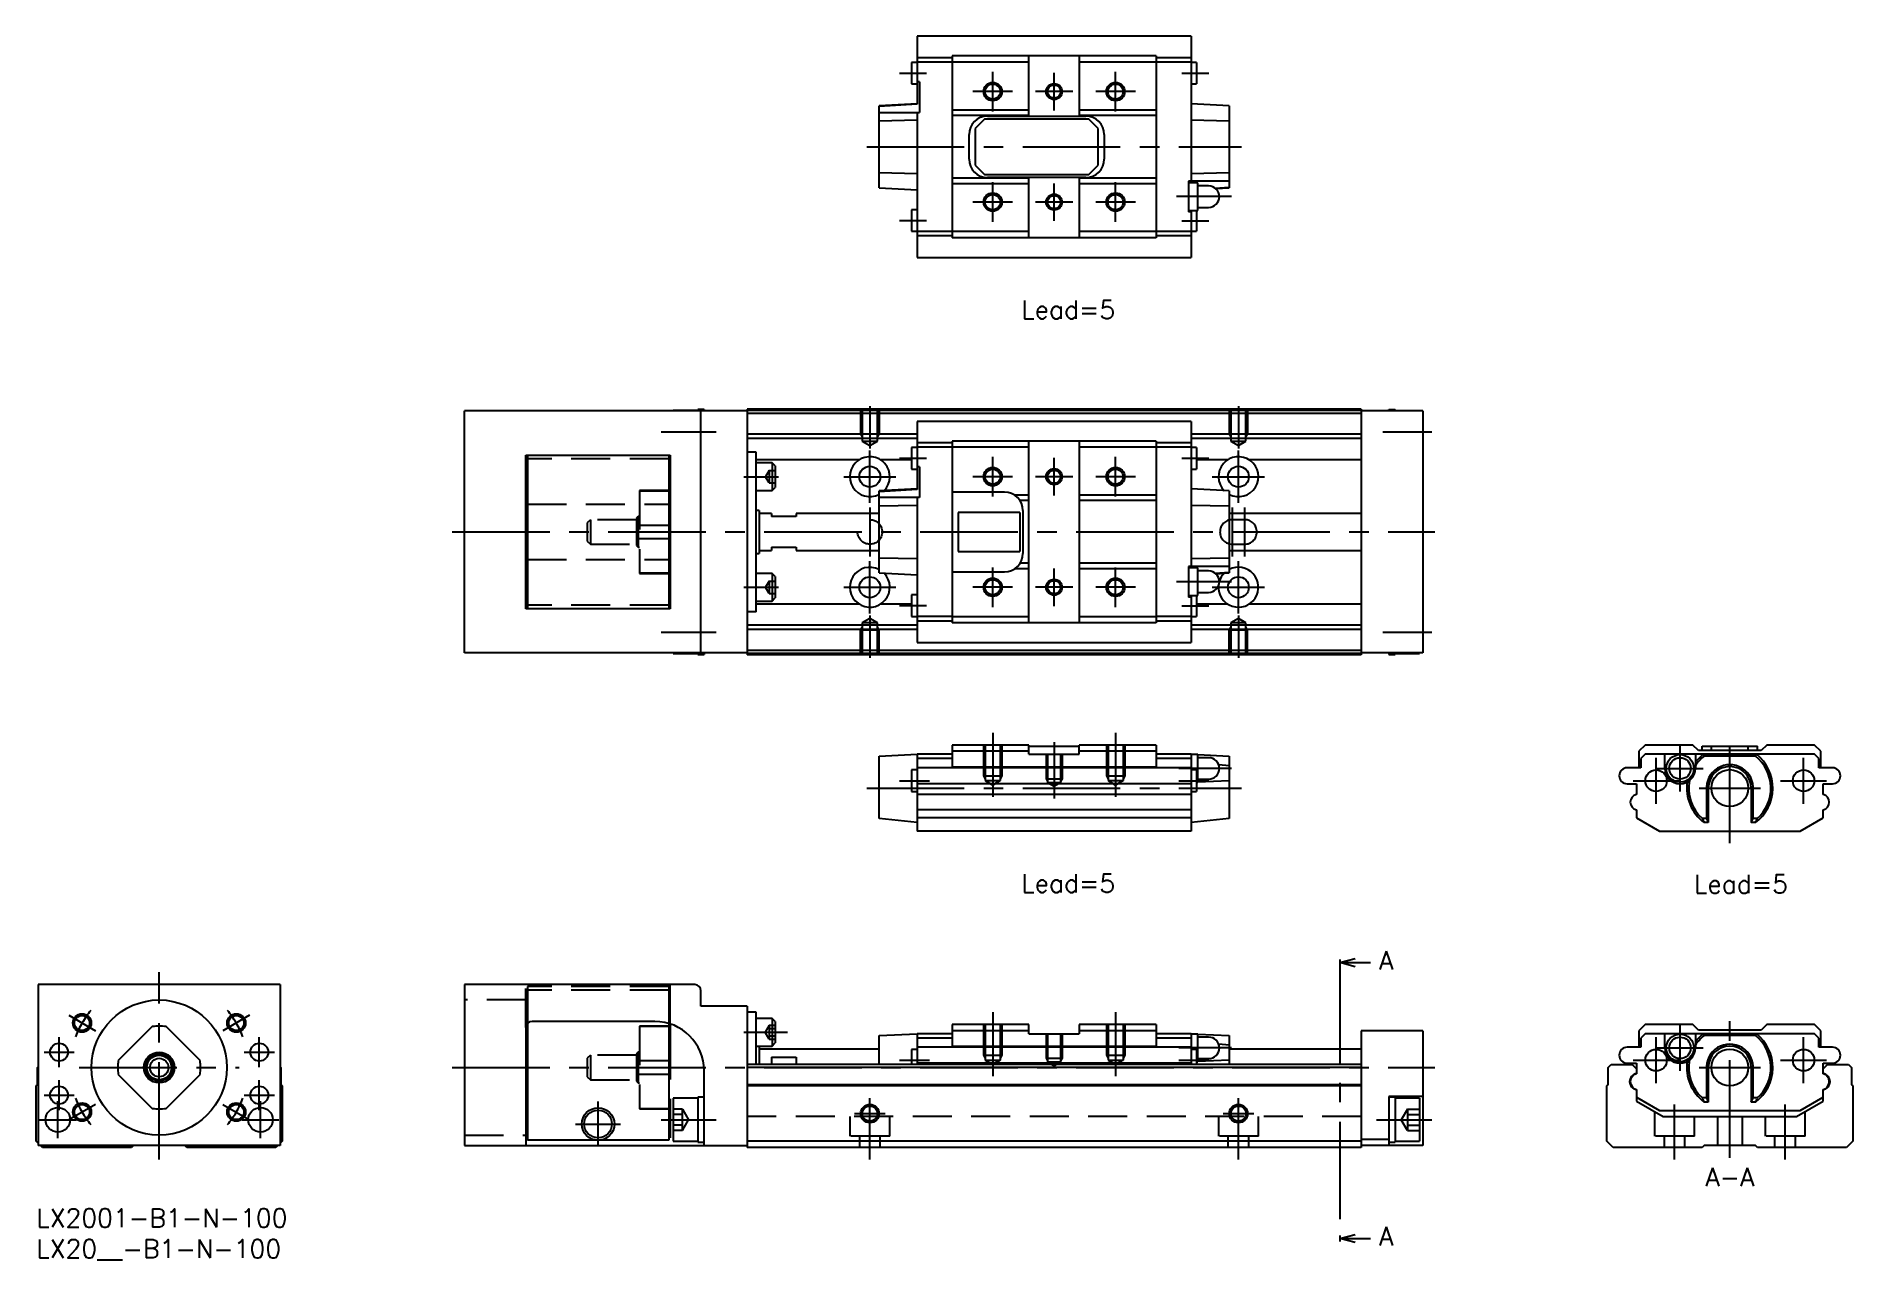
# Model space of a CAD drawing. Extents: x 0 to 296, y -8 to 191.
import ezdxf

# ---------------------------------------------------------------- set-up
doc = ezdxf.new("R2010")
doc.units = 0
doc.header["$LTSCALE"] = 0.5
doc.linetypes.add('CENTER', pattern=[50.8, 31.75, -6.35, 6.35, -6.35])
doc.linetypes.add('DASHED', pattern=[19.05, 12.7, -6.35])
for name, color, linetype in [('MSM_CENTER', 1, 'CENTER'), ('MSM_CONTINUOUS', 7, 'CONTINUOUS'), ('MSM_DASHED', 4, 'DASHED'), ('MSM_NARROW', 5, 'CONTINUOUS'), ('MSM_PART_NUMBER', 7, 'CONTINUOUS')]:
    doc.layers.add(name, color=color, linetype=linetype)
doc.styles.get("Standard").update_dxf_attribs({"font": 'txt.shx', "height": 1, "bigfont": 'bigfont.shx'})

# ---------------------------------------------------------------- blocks, each defined once
blk = doc.blocks.new('*U2')
at = {"layer": 'MSM_PART_NUMBER'}
blk.add_text('LX2001-B1-N-100', height=3, dxfattribs=at).set_placement((0, -3))
blk = doc.blocks.new('*U3')
at = {"layer": 'MSM_PART_NUMBER'}
blk.add_text('LX20__-B1-N-100', height=3, dxfattribs=at).set_placement((0, -8))

msp = doc.modelspace()

# ---------------------------------------------------------------- linework, layer by layer
at = {"layer": 'MSM_CENTER'}
for p, q in [((140.5, 184.9), (144.9, 184.9)), ((155.7, 178.67), (155.7, 185.13)), ((165.7, 178.84), (165.7, 184.96)), ((175.7, 178.67), (175.7, 185.13)), ((186.5, 184.9), (190.9, 184.9)), ((158.93, 181.9), (152.47, 181.9)), ((168.76, 181.9), (162.64, 181.9)), ((178.93, 181.9), (172.47, 181.9)), ((135.2, 172.9), (196.2, 172.9)), ((155.7, 160.67), (155.7, 167.13)), ((165.7, 160.84), (165.7, 166.96)), ((175.7, 160.67), (175.7, 167.13)), ((158.93, 163.9), (152.47, 163.9)), ((168.76, 163.9), (162.64, 163.9)), ((178.93, 163.9), (172.47, 163.9)), ((194.6, 164.8), (185.6, 164.8)), ((140.5, 160.9), (144.9, 160.9)), ((186.5, 160.85), (190.9, 160.85)), ((135.7, 130.7), (135.7, 123.79)), ((195.7, 130.7), (195.7, 123.79)), ((101.7, 126.5), (110.7, 126.5)), ((219.2, 126.5), (227.2, 126.5)), ((135.7, 114.95), (135.7, 123.45)), ((140.5, 122.2), (144.9, 122.2)), ((155.7, 115.97), (155.7, 122.43)), ((165.7, 116.14), (165.7, 122.26)), ((175.7, 115.97), (175.7, 122.43)), ((186.5, 122.2), (190.9, 122.2)), ((195.7, 114.95), (195.7, 123.45)), ((115.2, 119.2), (120.8, 119.2)), ((131.45, 119.2), (139.95, 119.2)), ((158.93, 119.2), (152.47, 119.2)), ((168.76, 119.2), (162.64, 119.2)), ((178.93, 119.2), (172.47, 119.2)), ((191.45, 119.2), (199.95, 119.2)), ((135.7, 114.2), (135.7, 106.2)), ((194.7, 114.2), (194.7, 106.2)), ((196.7, 114.2), (196.7, 106.2)), ((67.7, 110.2), (227.7, 110.2)), ((135.7, 96.95), (135.7, 105.45)), ((155.7, 97.97), (155.7, 104.43)), ((165.7, 98.14), (165.7, 104.26)), ((175.7, 97.97), (175.7, 104.43)), ((195.7, 96.95), (195.7, 105.45)), ((115.2, 101.2), (120.8, 101.2)), ((131.45, 101.2), (139.95, 101.2)), ((158.93, 101.2), (152.47, 101.2)), ((168.76, 101.2), (162.64, 101.2)), ((178.93, 101.2), (172.47, 101.2)), ((194.6, 102.1), (185.6, 102.1)), ((191.45, 101.2), (199.95, 101.2)), ((140.5, 98.2), (144.9, 98.2)), ((186.5, 98.15), (190.9, 98.15)), ((135.7, 96.61), (135.7, 89.7)), ((195.7, 96.61), (195.7, 89.7)), ((101.7, 93.9), (110.7, 93.9)), ((219.2, 93.9), (227.2, 93.9)), ((155.7, 77.5), (155.7, 67.1)), ((175.7, 77.5), (175.7, 67.1)), ((275.7, 59.55), (275.7, 77.35)), ((165.7, 76), (165.7, 66.8)), ((267.6, 67.95), (267.6, 75.45)), ((194.6, 71.7), (186, 71.7)), ((263.7, 65.95), (263.7, 73.45)), ((263.85, 71.7), (271.35, 71.7)), ((287.7, 65.95), (287.7, 73.45)), ((135.2, 68.5), (196.2, 68.5)), ((140.5, 69.7), (145.4, 69.7)), ((186, 69.7), (190.9, 69.7)), ((259.95, 69.7), (267.45, 69.7)), ((270.7, 68.5), (280.7, 68.5)), ((283.95, 69.7), (291.45, 69.7)), ((20, 8), (20, 38.5)), ((212.2, 39.58), (212.2, -4.33)), ((5.28, 31.5), (9.61, 29)), ((34.72, 31.5), (30.39, 29)), ((155.7, 32), (155.7, 21.6)), ((175.7, 32), (175.7, 21.6)), ((267.6, 22.45), (267.6, 29.95)), ((275.7, 8.3), (275.7, 31.1)), ((3.7, 23.05), (3.7, 27.95)), ((36.3, 23.05), (36.3, 27.95)), ((115.2, 28.75), (122.3, 28.75)), ((263.7, 20.45), (263.7, 27.95)), ((287.7, 20.45), (287.7, 27.95)), ((1.25, 25.5), (6.15, 25.5)), ((33.85, 25.5), (38.75, 25.5)), ((140.5, 24.2), (145.4, 24.2)), ((194.6, 26.2), (186, 26.2)), ((186, 24.2), (190.9, 24.2)), ((259.95, 24.2), (267.45, 24.2)), ((263.85, 26.2), (271.35, 26.2)), ((283.95, 24.2), (291.45, 24.2)), ((3.7, 16.05), (3.7, 20.95)), ((7, 23), (33, 23)), ((36.3, 16.05), (36.3, 20.95)), ((67.7, 23), (227.7, 23)), ((270.7, 23), (280.7, 23)), ((1.25, 18.5), (6.15, 18.5)), ((33.85, 18.5), (38.75, 18.5)), ((135.7, 8), (135.7, 18)), ((195.7, 8), (195.7, 18)), ((3.5, 11.5), (3.5, 17.5)), ((9.61, 17), (5.28, 14.5)), ((30.39, 17), (34.72, 14.5)), ((36.5, 11.5), (36.5, 17.5)), ((91.45, 10.15), (91.45, 17.45)), ((133.2, 15.5), (138.2, 15.5)), ((193.2, 15.5), (198.2, 15.5)), ((266.7, 8), (266.7, 17)), ((284.7, 8), (284.7, 17)), ((0.5, 14.5), (6.5, 14.5)), ((33.5, 14.5), (39.5, 14.5)), ((87.8, 13.8), (95.1, 13.8)), ((101.7, 14.5), (110.7, 14.5)), ((218.2, 14.5), (227.2, 14.5))]:
    msp.add_line(p, q, dxfattribs=at)
for start, end in [(140.1188, 159.8812), (20.1188, 39.8812), (200.1188, 219.8812), (320.1188, 339.8812)]:
    msp.add_arc((20, 23), 14.5, start, end, dxfattribs=at)
at = {"layer": 'MSM_CONTINUOUS'}
for p, q in [((143.4, 190.9), (143.4, 179.83)), ((188, 190.9), (143.4, 190.9)), ((188, 190.9), (188, 167.3)), ((142.5, 186.65), (142.5, 183.15)), ((143.4, 186.65), (142.5, 186.65)), ((149.1, 187.4), (143.4, 187.4)), ((149.1, 186.69), (143.4, 186.69)), ((182.3, 187.7), (149.1, 187.7)), ((149.1, 187.7), (149.1, 158.1)), ((161.6, 186.7), (149.1, 186.7)), ((161.6, 177.9), (161.6, 187.7)), ((169.8, 187.7), (169.8, 177.9)), ((182.3, 186.7), (169.8, 186.7)), ((182.3, 187.7), (182.3, 158.1)), ((188, 187.4), (182.3, 187.4)), ((188, 186.69), (182.3, 186.69)), ((188.9, 186.65), (188, 186.65)), ((188.9, 186.65), (188.9, 183.15)), ((143.8, 183.5), (143.4, 183.5)), ((143.8, 183.5), (143.8, 178.5)), ((142.5, 183.15), (143.4, 183.15)), ((188, 183.15), (188.9, 183.15)), ((143.4, 179.9), (137.2, 179.58)), ((143.4, 179.83), (137.2, 179.46)), ((137.2, 166.22), (137.2, 179.58)), ((137.2, 178.5), (143.8, 178.5)), ((143.4, 178.5), (143.4, 154.9)), ((161.6, 178.9), (149.1, 178.9)), ((161.6, 178), (149.1, 178)), ((154.85, 177.9), (170.85, 177.9)), ((182.3, 178.9), (169.8, 178.9)), ((182.3, 178), (169.8, 178)), ((194.2, 179.58), (188, 179.9)), ((194.2, 179.58), (194.2, 166.22)), ((143.4, 177.23), (137.2, 177.09)), ((151.85, 170.9), (151.85, 174.9)), ((154.35, 177.4), (152.85, 175.9)), ((152.85, 175.9), (152.85, 169.9)), ((171.35, 177.4), (154.35, 177.4)), ((172.85, 175.9), (171.35, 177.4)), ((172.85, 169.9), (172.85, 175.9)), ((173.85, 174.9), (173.85, 170.9)), ((194.2, 177.09), (188, 177.23)), ((137.2, 168.71), (143.4, 168.57)), ((152.85, 169.9), (154.35, 168.4)), ((171.35, 168.4), (172.85, 169.9)), ((188, 168.57), (194.2, 168.71)), ((137.2, 166.22), (143.4, 165.9)), ((161.6, 167.8), (149.1, 167.8)), ((161.6, 166.9), (149.1, 166.9)), ((154.35, 168.4), (171.35, 168.4)), ((170.85, 167.9), (154.85, 167.9)), ((161.6, 158.1), (161.6, 167.9)), ((169.8, 167.9), (169.8, 158.1)), ((182.3, 167.8), (169.8, 167.8)), ((182.3, 166.9), (169.8, 166.9)), ((187.6, 167.3), (187.6, 162.3)), ((194.2, 167.3), (187.6, 167.3)), ((189.1, 167.05), (187.6, 167.05)), ((189.1, 162.55), (189.1, 167.05)), ((190.85, 166.55), (189.1, 166.55)), ((191.9, 166.2), (194.2, 166.34)), ((192.01, 166.11), (194.2, 166.22)), ((142.5, 162.65), (142.5, 159.15)), ((143.4, 162.65), (142.5, 162.65)), ((189.1, 163.05), (190.85, 163.05)), ((187.6, 162.55), (189.1, 162.55)), ((188, 162.3), (187.6, 162.3)), ((188, 162.55), (188, 154.9)), ((188.9, 162.55), (188.9, 159.15)), ((142.5, 159.15), (143.4, 159.15)), ((149.1, 159.11), (143.4, 159.11)), ((149.1, 158.4), (143.4, 158.4)), ((161.6, 159.1), (149.1, 159.1)), ((182.3, 158.1), (149.1, 158.1)), ((182.3, 159.1), (169.8, 159.1)), ((188, 159.11), (182.3, 159.11)), ((188, 158.4), (182.3, 158.4)), ((188, 159.15), (188.9, 159.15)), ((143.4, 154.9), (188, 154.9)), ((107.7, 130.15), (107.7, 129.9)), ((108.7, 130.15), (107.7, 130.15)), ((108.7, 130.15), (108.7, 129.9)), ((215.7, 130.2), (115.7, 130.2)), ((115.7, 130.2), (115.7, 90.2)), ((215.7, 130.2), (215.7, 90.2)), ((220.2, 129.9), (220.2, 130.15)), ((220.2, 130.15), (221.2, 130.15)), ((221.2, 129.9), (221.2, 130.15)), ((69.7, 90.5), (69.7, 129.9)), ((115.7, 129.9), (69.7, 129.9)), ((103.7, 130), (103.7, 129.9)), ((107.7, 130), (103.7, 130)), ((108.2, 90.5), (108.2, 129.9)), ((215.7, 130), (115.7, 130)), ((215.7, 129.5), (115.7, 129.5)), ((143.4, 128.2), (143.4, 117.13)), ((188, 128.2), (143.4, 128.2)), ((188, 128.2), (188, 104.6)), ((225.7, 129.9), (215.7, 129.9)), ((221.2, 130), (225.2, 130)), ((225.2, 129.9), (225.2, 130)), ((225.7, 129.9), (225.7, 90.5)), ((143.4, 126.1), (115.7, 126.1)), ((143.4, 125.4), (115.7, 125.4)), ((149.1, 124.7), (143.4, 124.7)), ((182.3, 125), (149.1, 125)), ((149.1, 125), (149.1, 95.4)), ((161.6, 95.4), (161.6, 125)), ((169.8, 125), (169.8, 95.4)), ((182.3, 125), (182.3, 95.4)), ((188, 124.7), (182.3, 124.7)), ((215.7, 126.1), (188, 126.1)), ((215.7, 125.4), (188, 125.4)), ((79.7, 97.7), (79.7, 122.7)), ((79.7, 122.7), (103.2, 122.7)), ((79.95, 122.7), (79.95, 97.7)), ((102.95, 122.7), (102.95, 97.7)), ((103.2, 122.7), (103.2, 97.7)), ((117.2, 123.2), (115.7, 123.2)), ((117.2, 97.2), (117.2, 123.2)), ((133.95, 121.94), (117.2, 121.94)), ((119.8, 121.45), (117.2, 121.45)), ((119.8, 121.45), (119.8, 116.95)), ((120.3, 120.95), (119.8, 121.45)), ((142.5, 121.94), (137.45, 121.94)), ((142.5, 123.95), (142.5, 120.45)), ((143.4, 123.95), (142.5, 123.95)), ((149.1, 123.99), (143.4, 123.99)), ((161.6, 124), (149.1, 124)), ((182.3, 124), (169.8, 124)), ((188, 123.99), (182.3, 123.99)), ((188.9, 123.95), (188, 123.95)), ((188.9, 123.95), (188.9, 120.45)), ((193.95, 121.94), (188.9, 121.94)), ((215.7, 121.94), (197.45, 121.94)), ((120.3, 120.95), (120.3, 117.45)), ((142.5, 120.45), (143.4, 120.45)), ((143.8, 120.8), (143.4, 120.8)), ((143.8, 120.8), (143.8, 115.8)), ((188, 120.45), (188.9, 120.45)), ((103.2, 116.95), (102.95, 116.95)), ((103.2, 116.86), (102.95, 116.86)), ((117.2, 116.95), (119.8, 116.95)), ((119.8, 116.95), (120.3, 117.45)), ((143.4, 117.2), (137.2, 116.88)), ((143.4, 117.13), (137.2, 116.76)), ((137.2, 103.52), (137.2, 116.88)), ((143.8, 115.8), (137.2, 115.8)), ((143.4, 115.8), (143.4, 92.2)), ((157.6, 116.7), (149.1, 116.7)), ((161.6, 116.2), (159.26, 116.2)), ((182.3, 116.2), (169.8, 116.2)), ((194.2, 116.88), (188, 117.2)), ((194.2, 116.88), (194.2, 103.52)), ((79.7, 114.7), (79.95, 114.7)), ((117.7, 113.7), (117.2, 113.7)), ((117.7, 113.7), (117.7, 106.7)), ((119.7, 113.2), (117.7, 113.2)), ((119.7, 113.2), (119.7, 112.7)), ((123.7, 112.7), (119.7, 112.7)), ((123.7, 113.2), (123.7, 112.7)), ((137.2, 113.2), (123.7, 113.2)), ((143.4, 114.53), (137.2, 114.39)), ((150.1, 113.36), (150.1, 107.04)), ((160.1, 113.36), (150.1, 113.36)), ((160.1, 113.36), (160.1, 107.04)), ((161.6, 115.3), (160.14, 115.3)), ((160.6, 113.7), (160.6, 106.7)), ((182.3, 115.3), (169.8, 115.3)), ((194.2, 114.39), (188, 114.53)), ((215.7, 113.2), (194.2, 113.2)), ((102.95, 111.32), (103.2, 111.32)), ((103.2, 109.08), (102.95, 109.08)), ((117.2, 106.7), (117.7, 106.7)), ((117.7, 107.2), (119.7, 107.2)), ((119.7, 107.7), (123.7, 107.7)), ((119.7, 107.7), (119.7, 107.2)), ((123.7, 107.7), (123.7, 107.2)), ((123.7, 107.2), (137.2, 107.2)), ((150.1, 107.04), (160.1, 107.04)), ((194.2, 107.2), (215.7, 107.2)), ((79.7, 105.7), (79.95, 105.7)), ((102.95, 103.54), (103.2, 103.54)), ((137.2, 106.01), (143.4, 105.87)), ((137.2, 103.52), (143.4, 103.2)), ((149.1, 103.7), (157.6, 103.7)), ((161.6, 104.2), (159.26, 104.2)), ((161.6, 105.1), (160.14, 105.1)), ((182.3, 105.1), (169.8, 105.1)), ((182.3, 104.2), (169.8, 104.2)), ((194.2, 104.6), (187.6, 104.6)), ((187.6, 104.6), (187.6, 99.6)), ((189.1, 104.35), (187.6, 104.35)), ((188, 105.87), (194.2, 106.01)), ((189.1, 99.85), (189.1, 104.35)), ((190.85, 103.85), (189.1, 103.85)), ((191.9, 103.5), (194.2, 103.64)), ((192.01, 103.41), (194.2, 103.52)), ((102.95, 103.45), (103.2, 103.45)), ((119.8, 103.45), (117.2, 103.45)), ((120.3, 102.95), (119.8, 103.45)), ((119.8, 103.45), (119.8, 98.95)), ((120.3, 102.95), (120.3, 99.45)), ((103.2, 97.7), (79.7, 97.7)), ((117.2, 98.95), (119.8, 98.95)), ((133.95, 98.46), (117.2, 98.46)), ((119.8, 98.95), (120.3, 99.45)), ((142.5, 98.46), (137.45, 98.46)), ((142.5, 99.95), (142.5, 96.45)), ((143.4, 99.95), (142.5, 99.95)), ((187.6, 99.85), (189.1, 99.85)), ((188, 99.6), (187.6, 99.6)), ((188, 99.85), (188, 92.2)), ((188.9, 99.85), (188.9, 96.45)), ((193.95, 98.46), (188.9, 98.46)), ((189.1, 100.35), (190.85, 100.35)), ((215.7, 98.46), (197.45, 98.46)), ((117.2, 97.2), (115.7, 97.2)), ((143.4, 95), (115.7, 95)), ((142.5, 96.45), (143.4, 96.45)), ((149.1, 96.41), (143.4, 96.41)), ((149.1, 95.7), (143.4, 95.7)), ((161.6, 96.4), (149.1, 96.4)), ((182.3, 95.4), (149.1, 95.4)), ((182.3, 96.4), (169.8, 96.4)), ((188, 96.41), (182.3, 96.41)), ((188, 95.7), (182.3, 95.7)), ((188, 96.45), (188.9, 96.45)), ((215.7, 95), (188, 95)), ((143.4, 94.3), (115.7, 94.3)), ((143.4, 92.2), (188, 92.2)), ((215.7, 94.3), (188, 94.3)), ((115.7, 90.5), (69.7, 90.5)), ((103.7, 90.5), (103.7, 90.4)), ((103.7, 90.4), (107.7, 90.4)), ((107.7, 90.5), (107.7, 90.25)), ((107.7, 90.25), (108.7, 90.25)), ((108.7, 90.5), (108.7, 90.25)), ((215.7, 90.9), (115.7, 90.9)), ((215.7, 90.4), (115.7, 90.4)), ((215.7, 90.2), (115.7, 90.2)), ((225.7, 90.5), (215.7, 90.5)), ((220.2, 90.5), (220.2, 90.25)), ((220.2, 90.25), (221.2, 90.25)), ((221.2, 90.5), (221.2, 90.25)), ((221.2, 90.4), (225.2, 90.4)), ((225.2, 90.5), (225.2, 90.4)), ((137.2, 73.7), (143.4, 74)), ((149.1, 74), (143.4, 74)), ((143.4, 74), (143.4, 61.5)), ((161.6, 75.5), (149.1, 75.5)), ((149.1, 75.5), (149.1, 71.93)), ((161.6, 74.5), (149.1, 74.5)), ((161.6, 74), (161.6, 75.5)), ((161.6, 75.3), (169.8, 75.3)), ((161.6, 74), (169.8, 74)), ((169.8, 74), (169.8, 75.5)), ((182.3, 75.5), (169.8, 75.5)), ((182.3, 74.5), (169.8, 74.5)), ((182.3, 75.5), (182.3, 71.93)), ((188, 74), (182.3, 74)), ((188, 74), (189.02, 73.95)), ((188, 74), (188, 61.5)), ((189.1, 73.95), (188, 73.95)), ((189.1, 73.95), (194.2, 73.7)), ((189.1, 69.45), (189.1, 73.95)), ((261.9, 75.5), (260.9, 74.5)), ((260.9, 74.5), (260.9, 71.93)), ((261.91, 74), (261.2, 73.29)), ((269.7, 75.5), (261.9, 75.5)), ((289.49, 74), (261.91, 74)), ((265.1, 71.7), (265.1, 74)), ((270.6, 74.6), (269.7, 75.5)), ((270.1, 74), (270.1, 71.7)), ((280.8, 74.6), (270.6, 74.6)), ((271.2, 74.6), (271.2, 75.3)), ((271.2, 75.3), (280.2, 75.3)), ((271.37, 74), (271.51, 73.7)), ((272.7, 74.6), (272.7, 75.3)), ((278.7, 74.6), (278.7, 75.3)), ((279.89, 73.7), (280.03, 74)), ((280.2, 74.6), (280.2, 75.3)), ((281.7, 75.5), (280.8, 74.6)), ((289.5, 75.5), (281.7, 75.5)), ((290.2, 73.29), (289.49, 74)), ((290.5, 74.5), (289.5, 75.5)), ((290.5, 71.93), (290.5, 74.5)), ((137.2, 63.54), (137.2, 73.7)), ((143.4, 71.45), (142.5, 71.45)), ((142.5, 71.45), (142.5, 67.95)), ((149.1, 73.29), (143.4, 73.29)), ((188, 71.8), (143.4, 71.8)), ((182.3, 71.93), (149.1, 71.93)), ((188, 73.29), (182.3, 73.29)), ((188.9, 71.45), (188, 71.45)), ((188.9, 71.45), (188.9, 67.95)), ((190.85, 73.45), (189.1, 73.45)), ((194.2, 72.13), (192.5, 72.29)), ((194.2, 73.7), (194.2, 63.54)), ((261.2, 71.8), (259, 71.8)), ((260.9, 71.93), (261.2, 71.93)), ((261.2, 73.29), (261.2, 71.8)), ((279.89, 73.7), (271.51, 73.7)), ((290.2, 71.8), (290.2, 73.29)), ((290.2, 71.93), (290.5, 71.93)), ((292.4, 71.8), (290.2, 71.8)), ((188, 69.2), (143.4, 69.2)), ((188.9, 69.45), (189.1, 69.45)), ((189.1, 69.95), (190.85, 69.95)), ((189.1, 69.53), (194.2, 69.73)), ((259, 69.2), (260.5, 69.2)), ((260.5, 69.2), (260.5, 67.46)), ((271.91, 68.18), (271.91, 63.54)), ((272.2, 68.5), (272.2, 62.88)), ((279.2, 68.5), (279.2, 62.88)), ((279.49, 63.54), (279.49, 68.18)), ((290.9, 67.46), (290.9, 69.2)), ((290.9, 69.2), (292.4, 69.2)), ((142.5, 67.95), (143.4, 67.95)), ((188, 67.46), (143.4, 67.46)), ((188, 67.95), (188.9, 67.95)), ((143.4, 62.88), (137.2, 63.54)), ((188, 64.94), (143.4, 64.94)), ((188, 63.66), (143.4, 63.66)), ((194.2, 63.54), (188, 62.88)), ((260.5, 64.94), (260.5, 63.66)), ((260.5, 63.66), (264.24, 61.5)), ((271.91, 63.54), (271.23, 63.54)), ((272.2, 62.88), (271.53, 62.88)), ((271.91, 63.54), (272.2, 62.88)), ((279.2, 62.88), (279.49, 63.54)), ((279.87, 62.88), (279.2, 62.88)), ((280.17, 63.54), (279.49, 63.54)), ((287.16, 61.5), (290.9, 63.66)), ((290.9, 63.66), (290.9, 64.94)), ((188, 61.5), (143.4, 61.5)), ((264.24, 61.5), (287.16, 61.5)), ((212.2, 40.08), (214.7, 40.75)), ((212.2, 40.58), (212.2, 39.58)), ((214.7, 39.41), (212.2, 40.08)), ((212.2, 40.08), (217.2, 40.08)), ((39.7, 36.5), (0.3, 36.5)), ((0.3, 36.5), (0.3, 10.3)), ((39.7, 36.5), (39.7, 10.3)), ((107.2, 36.5), (69.7, 36.5)), ((69.7, 36.5), (69.7, 10.3)), ((108.2, 33), (108.2, 35.5)), ((115.7, 33), (108.2, 33)), ((115.7, 33), (115.7, 10)), ((18.88, 29.66), (13.34, 24.12)), ((26.66, 24.12), (21.12, 29.66)), ((79.95, 30.16), (79.95, 11.2)), ((100.7, 30.5), (80.7, 30.5)), ((102.95, 30.18), (102.95, 11.2)), ((103.2, 29.75), (102.95, 29.75)), ((103.2, 29.66), (102.95, 29.66)), ((103.2, 30.1), (103.2, 27.42)), ((117.2, 32), (115.7, 32)), ((117.2, 23.5), (117.2, 32)), ((119.8, 31), (117.2, 31)), ((120.3, 30.5), (119.8, 31)), ((119.8, 31), (119.8, 26.5)), ((120.3, 30.5), (120.3, 27)), ((149.1, 30), (149.1, 26.43)), ((161.6, 30), (149.1, 30)), ((161.6, 28.5), (161.6, 30)), ((182.3, 30), (169.8, 30)), ((169.8, 30), (169.8, 28.5)), ((182.3, 30), (182.3, 26.43)), ((261.9, 30), (260.9, 29)), ((269.7, 30), (261.9, 30)), ((270.6, 29.1), (269.7, 30)), ((281.7, 30), (280.8, 29.1)), ((289.5, 30), (281.7, 30)), ((290.5, 29), (289.5, 30)), ((79.7, 29.5), (79.7, 10.3)), ((79.7, 27.42), (79.95, 27.42)), ((102.95, 27.42), (103.2, 27.42)), ((119.8, 26.5), (120.3, 27)), ((137.2, 28.2), (143.4, 28.5)), ((137.2, 23.5), (137.2, 28.2)), ((149.1, 28.5), (143.4, 28.5)), ((143.4, 28.5), (143.4, 23.5)), ((149.1, 27.79), (143.4, 27.79)), ((161.6, 29), (149.1, 29)), ((161.6, 28.5), (169.8, 28.5)), ((182.3, 29), (169.8, 29)), ((188, 28.5), (182.3, 28.5)), ((188, 27.79), (182.3, 27.79)), ((188, 28.5), (189.02, 28.45)), ((188, 28.5), (188, 23.5)), ((189.1, 28.45), (188, 28.45)), ((189.1, 28.45), (194.2, 28.2)), ((189.1, 23.95), (189.1, 28.45)), ((190.85, 27.95), (189.1, 27.95)), ((194.2, 26.63), (192.5, 26.79)), ((194.2, 28.2), (194.2, 23.5)), ((225.7, 29), (215.7, 29)), ((215.7, 29), (215.7, 10)), ((225.7, 29), (225.7, 10.3)), ((260.9, 29), (260.9, 26.43)), ((261.91, 28.5), (261.2, 27.79)), ((261.2, 27.79), (261.2, 26.3)), ((289.49, 28.5), (261.91, 28.5)), ((265.1, 26.2), (265.1, 28.5)), ((270.1, 28.5), (270.1, 26.2)), ((280.8, 29.1), (270.6, 29.1)), ((271.37, 28.5), (271.51, 28.2)), ((279.89, 28.2), (271.51, 28.2)), ((279.89, 28.2), (280.03, 28.5)), ((290.2, 27.79), (289.49, 28.5)), ((290.2, 26.3), (290.2, 27.79)), ((290.5, 26.43), (290.5, 29)), ((117.2, 26.5), (119.8, 26.5)), ((117.7, 26.5), (117.7, 23.5)), ((137.2, 26), (117.7, 26)), ((119.7, 24.66), (123.7, 24.66)), ((119.7, 24.66), (119.7, 23.5)), ((123.7, 24.66), (123.7, 23.5)), ((143.4, 25.95), (142.5, 25.95)), ((142.5, 25.95), (142.5, 23.5)), ((188, 26.3), (143.4, 26.3)), ((188, 23.7), (143.4, 23.7)), ((182.3, 26.43), (149.1, 26.43)), ((188.9, 25.95), (188, 25.95)), ((188.9, 25.95), (188.9, 23.5)), ((188.9, 23.95), (189.1, 23.95)), ((189.1, 24.45), (190.85, 24.45)), ((189.1, 24.03), (194.2, 24.23)), ((215.7, 26), (194.2, 26)), ((261.2, 26.3), (259, 26.3)), ((259, 23.7), (260.5, 23.7)), ((260.5, 23.7), (260.5, 21.96)), ((260.9, 26.43), (261.2, 26.43)), ((290.2, 26.43), (290.5, 26.43)), ((292.4, 26.3), (290.2, 26.3)), ((290.9, 23.7), (292.4, 23.7)), ((290.9, 21.96), (290.9, 23.7)), ((0.2, 23), (0.3, 23.1)), ((0.2, 20.2), (0.2, 23)), ((13.34, 21.88), (18.88, 16.34)), ((21.12, 16.34), (26.66, 21.88)), ((39.7, 23.1), (39.8, 23)), ((39.8, 23), (39.8, 20.2)), ((108.7, 10.3), (108.7, 22.5)), ((215.7, 23.5), (115.7, 23.5)), ((215.7, 23), (115.7, 23)), ((255.9, 23), (256.4, 23.5)), ((255.9, 20.2), (255.9, 23)), ((256.4, 23.5), (259.8, 23.5)), ((259.8, 23.5), (260.5, 22.8)), ((271.91, 22.68), (271.91, 18.04)), ((272.2, 23), (272.2, 17.38)), ((279.2, 23), (279.2, 17.38)), ((279.49, 18.04), (279.49, 22.68)), ((290.9, 22.8), (291.6, 23.5)), ((291.6, 23.5), (295, 23.5)), ((295, 23.5), (295.5, 23)), ((295.5, 23), (295.5, 20.2)), ((0, 20), (0.2, 20.2)), ((0, 11), (0, 20)), ((39.8, 20.2), (40, 20)), ((40, 20), (40, 11)), ((107.7, 18), (103.7, 18)), ((103.7, 18), (103.7, 11)), ((108.7, 18.15), (107.7, 18.15)), ((107.7, 18.15), (107.7, 10.85)), ((215.7, 20.2), (115.7, 20.2)), ((215.7, 20), (115.7, 20)), ((225.7, 18.3), (220.2, 18.3)), ((220.2, 18.3), (220.2, 10.3)), ((221.2, 18.15), (220.2, 18.15)), ((221.2, 18.15), (221.2, 10.85)), ((225.2, 18), (221.2, 18)), ((225.2, 18), (225.2, 11)), ((255.7, 20), (255.9, 20.2)), ((255.7, 11), (255.7, 20)), ((260.5, 19.44), (260.5, 17.5)), ((260.5, 18.16), (264.24, 16)), ((271.91, 18.04), (271.23, 18.04)), ((271.91, 18.04), (272.2, 17.38)), ((279.2, 17.38), (279.49, 18.04)), ((280.17, 18.04), (279.49, 18.04)), ((287.16, 16), (290.9, 18.16)), ((290.9, 17.5), (290.9, 19.44)), ((295.5, 20.2), (295.7, 20)), ((295.7, 20), (295.7, 11)), ((260.5, 17.5), (264.83, 15)), ((264.24, 16), (287.16, 16)), ((264.83, 15), (286.57, 15)), ((272.2, 17.38), (271.53, 17.38)), ((279.87, 17.38), (279.2, 17.38)), ((286.57, 15), (290.9, 17.5)), ((0.3, 10.7), (0, 11)), ((39.7, 10.3), (0.3, 10.3)), ((1, 10), (0.7, 10.3)), ((15.5, 10), (1, 10)), ((15.8, 10.3), (15.5, 10)), ((24.5, 10), (24.2, 10.3)), ((39, 10), (24.5, 10)), ((39.3, 10.3), (39, 10)), ((40, 11), (39.7, 10.7)), ((69.7, 10.3), (115.7, 10.3)), ((90.94, 11.2), (79.95, 11.2)), ((102.95, 11.2), (91.96, 11.2)), ((103.7, 11), (107.7, 11)), ((107.7, 10.85), (108.7, 10.85)), ((215.7, 11), (115.7, 11)), ((215.7, 10), (115.7, 10)), ((220.2, 11.3), (215.7, 11.3)), ((225.7, 10.3), (215.7, 10.3)), ((220.2, 10.85), (221.2, 10.85)), ((221.2, 11), (225.2, 11)), ((256.7, 10), (255.7, 11)), ((271.2, 10), (256.7, 10)), ((271.5, 10.3), (271.2, 10)), ((279.9, 10.3), (271.5, 10.3)), ((280.2, 10), (279.9, 10.3)), ((294.7, 10), (280.2, 10)), ((295.7, 11), (294.7, 10)), ((212.2, -4.83), (214.7, -4.16)), ((212.2, -4.33), (212.2, -5.33)), ((214.7, -5.5), (212.2, -4.83)), ((212.2, -4.83), (217.2, -4.83))]:
    msp.add_line(p, q, dxfattribs=at)
for centre, radius in [((155.7, 181.9), 1.23), ((165.7, 181.9), 1.06), ((175.7, 181.9), 1.23), ((155.7, 163.9), 1.23), ((165.7, 163.9), 1.06), ((175.7, 163.9), 1.23), ((135.7, 119.2), 1.7), ((155.7, 119.2), 1.23), ((165.7, 119.2), 1.06), ((175.7, 119.2), 1.23), ((195.7, 119.2), 1.7), ((135.7, 101.2), 1.7), ((155.7, 101.2), 1.23), ((165.7, 101.2), 1.06), ((175.7, 101.2), 1.23), ((195.7, 101.2), 1.7), ((267.6, 71.7), 2.25), ((263.7, 69.7), 1.75), ((267.6, 71.7), 1.75), ((275.7, 68.5), 3), ((287.7, 69.7), 1.75), ((20, 23), 11), ((7.44, 30.25), 1.23), ((32.56, 30.25), 1.23), ((3.7, 25.5), 1.45), ((36.3, 25.5), 1.45), ((267.6, 26.2), 2.25), ((267.6, 26.2), 1.75), ((20, 23), 2.5), ((20, 23), 2.2), ((20, 23), 2), ((20, 23), 1.5), ((263.7, 24.2), 1.75), ((275.7, 23), 3), ((287.7, 24.2), 1.75), ((3.7, 18.5), 1.45), ((36.3, 18.5), 1.45), ((3.5, 14.5), 2), ((7.44, 15.75), 1.23), ((32.56, 15.75), 1.23), ((36.5, 14.5), 2), ((91.45, 13.8), 2.65), ((91.45, 13.8), 2.25), ((135.7, 15.5), 1.23), ((195.7, 15.5), 1.23)]:
    msp.add_circle(centre, radius, dxfattribs=at)
for centre, radius, start, end in [((154.85, 174.9), 3, 90, 180), ((170.85, 174.9), 3, 0, 90), ((154.85, 170.9), 3, 180, 270), ((170.85, 170.9), 3, 270, 0), ((190.85, 164.8), 1.75, 270, 90), ((135.7, 119.2), 3.25, 315.393, 297.4864), ((195.7, 119.2), 3.25, 242.5136, 224.607), ((157.6, 113.7), 3, 0, 90), ((157.6, 106.7), 3, 270, 0), ((135.7, 101.2), 3.25, 62.5136, 44.607), ((190.85, 102.1), 1.75, 270, 90), ((195.7, 101.2), 3.25, 176.3645, 117.4864), ((195.7, 101.2), 3.25, 135.393, 162.6102), ((275.7, 68.5), 7, 128.2132, 143.1301), ((275.7, 68.5), 7, 306.5962, 51.7868), ((190.85, 71.7), 1.75, 270, 90), ((259, 70.5), 1.3, 90, 270), ((267.6, 71.7), 2.5, 180, 0), ((275.7, 68.5), 6.68, 128.8735, 147.0286), ((275.7, 68.5), 3.8, 355.1074, 184.8926), ((275.7, 68.5), 3.5, 0, 180), ((275.7, 68.5), 6.68, 312.0402, 51.1265), ((292.4, 70.5), 1.3, 270, 90), ((275.7, 68.5), 7, 171.8617, 233.4038), ((275.7, 68.5), 6.68, 169.3812, 227.9598), ((260.8, 66.2), 1.3, 103.3424, 256.6576), ((290.6, 66.2), 1.3, 283.3424, 76.6576), ((276.77, 65.63), 5.92, 200.6125, 207.6426), ((269.51, 67.92), 11.52, 334.0671, 337.6778), ((107.2, 35.5), 1, 0, 90), ((20, 23), 6.75, 80.4309, 99.5691), ((80.7, 29.5), 1, 90, 180), ((100.7, 22.5), 8, 0, 90), ((190.85, 26.2), 1.75, 270, 90), ((275.7, 23), 7, 128.2132, 143.1301), ((275.7, 23), 6.68, 128.8735, 147.0286), ((275.7, 23), 3.8, 355.1074, 184.8926), ((275.7, 23), 7, 306.5962, 51.7868), ((275.7, 23), 6.68, 312.0402, 51.1265), ((20, 23), 6.75, 170.4309, 189.5691), ((20, 23), 6.75, 350.4309, 9.5691), ((259, 25), 1.3, 90, 270), ((267.6, 26.2), 2.5, 180, 0), ((275.7, 23), 7, 171.8617, 233.4038), ((275.7, 23), 6.68, 169.3812, 227.9598), ((275.7, 23), 3.5, 0, 180), ((292.4, 25), 1.3, 270, 90), ((260.7, 20.7), 1.32, 98.7147, 261.2853), ((260.8, 20.7), 1.3, 103.3424, 256.6576), ((290.7, 20.7), 1.32, 278.7147, 81.2853), ((290.6, 20.7), 1.3, 283.3424, 76.6576), ((276.77, 20.13), 5.92, 200.6125, 207.6426), ((269.51, 22.42), 11.52, 334.0671, 337.6778), ((20, 23), 6.75, 260.4309, 279.5691)]:
    msp.add_arc(centre, radius, start, end, dxfattribs=at)
at = {"layer": 'MSM_DASHED'}
for p, q in [((134.2, 130.2), (134.2, 126.2)), ((134.47, 130.2), (134.47, 125)), ((136.93, 125), (136.93, 130.2)), ((137.2, 130.2), (137.2, 126.2)), ((194.2, 130.2), (194.2, 126.2)), ((194.47, 130.2), (194.47, 125)), ((196.93, 125), (196.93, 130.2)), ((197.2, 130.2), (197.2, 126.2)), ((134.2, 126.2), (137.2, 126.2)), ((134.2, 126.2), (134.47, 125.73)), ((134.47, 125), (136.93, 125)), ((134.47, 125), (135.7, 124.29)), ((135.7, 124.29), (136.93, 125)), ((137.2, 126.2), (136.93, 125.73)), ((194.2, 126.2), (197.2, 126.2)), ((194.2, 126.2), (194.47, 125.73)), ((194.47, 125), (196.93, 125)), ((194.47, 125), (195.7, 124.29)), ((195.7, 124.29), (196.93, 125)), ((197.2, 126.2), (196.93, 125.73)), ((102.95, 122.1), (79.95, 122.1)), ((119.3, 120.2), (118.72, 119.2)), ((119.3, 118.2), (118.72, 119.2)), ((119.3, 120.2), (120.3, 120.2)), ((119.3, 120.2), (119.3, 118.2)), ((119.3, 119.2), (120.3, 119.2)), ((98.2, 116.95), (98.2, 103.45)), ((102.95, 116.95), (98.2, 116.95)), ((102.95, 116.86), (98.2, 116.86)), ((119.3, 118.2), (120.3, 118.2)), ((79.95, 114.7), (103.2, 114.7)), ((98, 112.7), (97.7, 112.4)), ((97.7, 112.4), (97.7, 108)), ((98.2, 112.7), (98, 112.7)), ((98, 112.7), (98, 107.7)), ((90.2, 112.2), (89.7, 111.7)), ((89.7, 111.7), (89.7, 108.7)), ((90.2, 112.2), (90.2, 108.2)), ((97.7, 112.2), (90.2, 112.2)), ((98.2, 111.32), (102.95, 111.32)), ((196.7, 112.2), (194.7, 112.2)), ((89.7, 108.7), (90.2, 108.2)), ((90.2, 108.2), (97.7, 108.2)), ((97.7, 108), (98, 107.7)), ((98, 107.7), (98.2, 107.7)), ((102.95, 109.08), (98.2, 109.08)), ((194.7, 108.2), (196.7, 108.2)), ((79.95, 105.7), (103.2, 105.7)), ((98.2, 103.54), (102.95, 103.54)), ((98.2, 103.45), (102.95, 103.45)), ((119.3, 102.2), (118.72, 101.2)), ((119.3, 100.2), (118.72, 101.2)), ((119.3, 102.2), (120.3, 102.2)), ((119.3, 102.2), (119.3, 100.2)), ((119.3, 101.2), (120.3, 101.2)), ((102.95, 98.3), (79.95, 98.3)), ((119.3, 100.2), (120.3, 100.2)), ((134.2, 94.2), (134.47, 94.67)), ((135.7, 96.11), (134.47, 95.4)), ((136.93, 95.4), (134.47, 95.4)), ((134.47, 95.4), (134.47, 90.2)), ((136.93, 95.4), (135.7, 96.11)), ((136.93, 90.2), (136.93, 95.4)), ((137.2, 94.2), (136.93, 94.67)), ((194.2, 94.2), (194.47, 94.67)), ((195.7, 96.11), (194.47, 95.4)), ((194.47, 95.4), (194.47, 90.2)), ((196.93, 95.4), (194.47, 95.4)), ((196.93, 95.4), (195.7, 96.11)), ((196.93, 90.2), (196.93, 95.4)), ((197.2, 94.2), (196.93, 94.67)), ((137.2, 94.2), (134.2, 94.2)), ((134.2, 90.2), (134.2, 94.2)), ((137.2, 90.2), (137.2, 94.2)), ((197.2, 94.2), (194.2, 94.2)), ((194.2, 90.2), (194.2, 94.2)), ((197.2, 90.2), (197.2, 94.2)), ((154.2, 75.5), (154.2, 70.5)), ((154.47, 75.5), (154.47, 69.71)), ((156.93, 75.5), (156.93, 69.71)), ((157.2, 75.5), (157.2, 70.5)), ((164.4, 74), (164.4, 70)), ((164.64, 74), (164.64, 69.41)), ((166.76, 74), (166.76, 69.41)), ((167, 74), (167, 70)), ((174.2, 75.5), (174.2, 70.5)), ((174.47, 75.5), (174.47, 69.71)), ((176.93, 75.5), (176.93, 69.71)), ((177.2, 75.5), (177.2, 70.5)), ((154.2, 70.5), (157.2, 70.5)), ((154.2, 70.5), (154.47, 70.03)), ((154.47, 69.71), (156.93, 69.71)), ((154.47, 69.71), (155.7, 69)), ((156.93, 69.71), (155.7, 69)), ((157.2, 70.5), (156.93, 70.03)), ((164.4, 70), (167, 70)), ((164.4, 70), (164.64, 69.58)), ((164.64, 69.41), (166.76, 69.41)), ((164.64, 69.41), (165.7, 68.8)), ((166.76, 69.41), (165.7, 68.8)), ((167, 70), (166.76, 69.58)), ((174.2, 70.5), (177.2, 70.5)), ((174.2, 70.5), (174.47, 70.03)), ((174.47, 69.71), (176.93, 69.71)), ((174.47, 69.71), (175.7, 69)), ((176.93, 69.71), (175.7, 69)), ((177.2, 70.5), (176.93, 70.03)), ((79.7, 29.5), (79.7, 36.5)), ((79.95, 36.2), (79.95, 30.16)), ((102.95, 36.2), (79.95, 36.2)), ((102.95, 35.6), (79.95, 35.6)), ((102.95, 36.2), (102.95, 30.18)), ((103.2, 30.1), (103.2, 36.5)), ((79.7, 34), (69.7, 34)), ((102.95, 29.75), (98.2, 29.75)), ((98.2, 29.75), (98.2, 16.25)), ((102.95, 29.66), (98.2, 29.66)), ((119.3, 29.9), (118.63, 28.75)), ((119.3, 29.9), (120.3, 29.9)), ((119.3, 29.9), (119.3, 27.6)), ((154.2, 30), (154.2, 25)), ((154.47, 30), (154.47, 24.21)), ((156.93, 30), (156.93, 24.21)), ((157.2, 30), (157.2, 25)), ((174.2, 30), (174.2, 25)), ((174.47, 30), (174.47, 24.21)), ((176.93, 30), (176.93, 24.21)), ((177.2, 30), (177.2, 25)), ((103.2, 27.42), (103.2, 10.3)), ((119.3, 27.6), (118.63, 28.75)), ((119.3, 29.33), (120.3, 29.33)), ((119.3, 28.17), (120.3, 28.17)), ((119.3, 27.6), (120.3, 27.6)), ((164.4, 28.5), (164.4, 24.5)), ((164.64, 28.5), (164.64, 23.91)), ((166.76, 28.5), (166.76, 23.91)), ((167, 28.5), (167, 24.5)), ((90.2, 25), (89.7, 24.5)), ((89.7, 24.5), (89.7, 21.5)), ((97.7, 25), (90.2, 25)), ((90.2, 25), (90.2, 21)), ((98, 25.5), (97.7, 25.2)), ((97.7, 25.2), (97.7, 20.8)), ((98.2, 25.5), (98, 25.5)), ((98, 25.5), (98, 20.5)), ((98.2, 24.12), (103.2, 24.12)), ((154.2, 25), (157.2, 25)), ((154.2, 25), (154.47, 24.53)), ((154.47, 24.21), (156.93, 24.21)), ((154.47, 24.21), (155.7, 23.5)), ((156.93, 24.21), (155.7, 23.5)), ((157.2, 25), (156.93, 24.53)), ((164.4, 24.5), (167, 24.5)), ((164.4, 24.5), (164.64, 24.08)), ((164.64, 23.91), (166.76, 23.91)), ((164.64, 23.91), (165.7, 23.3)), ((166.76, 23.91), (165.7, 23.3)), ((167, 24.5), (166.76, 24.08)), ((174.2, 25), (177.2, 25)), ((174.2, 25), (174.47, 24.53)), ((174.47, 24.21), (176.93, 24.21)), ((174.47, 24.21), (175.7, 23.5)), ((176.93, 24.21), (175.7, 23.5)), ((177.2, 25), (176.93, 24.53)), ((89.7, 21.5), (90.2, 21)), ((90.2, 21), (97.7, 21)), ((97.7, 20.8), (98, 20.5)), ((103.2, 21.88), (98.2, 21.88)), ((98, 20.5), (98.2, 20.5)), ((98.2, 16.34), (103.2, 16.34)), ((98.2, 16.25), (103.2, 16.25)), ((105.2, 16.23), (103.7, 16.23)), ((105.2, 15.37), (103.7, 15.37)), ((105.2, 12.77), (105.2, 16.23)), ((105.2, 16.23), (106.2, 14.5)), ((215.7, 15), (115.7, 15)), ((132.45, 15), (132.45, 11.8)), ((138.95, 11.8), (138.95, 15)), ((192.45, 15), (192.45, 11.8)), ((198.95, 11.8), (198.95, 15)), ((223.2, 16.23), (222.2, 14.5)), ((223.2, 16.23), (225.2, 16.23)), ((223.2, 16.23), (223.2, 12.77)), ((223.2, 15.37), (225.2, 15.37)), ((263.45, 15.8), (263.45, 11.8)), ((269.95, 11.8), (269.95, 15)), ((273.7, 15), (273.7, 10.3)), ((277.7, 15), (277.7, 10.3)), ((281.45, 15), (281.45, 11.8)), ((287.95, 11.8), (287.95, 15.8)), ((69.7, 12), (79.7, 12)), ((105.2, 13.63), (103.7, 13.63)), ((105.2, 12.77), (103.7, 12.77)), ((105.2, 12.77), (106.2, 14.5)), ((223.2, 12.77), (222.2, 14.5)), ((223.2, 13.63), (225.2, 13.63)), ((223.2, 12.77), (225.2, 12.77)), ((91.96, 11.2), (90.94, 11.2)), ((138.95, 11.8), (132.45, 11.8)), ((134, 11.8), (134, 10)), ((137.4, 10), (137.4, 11.8)), ((198.95, 11.8), (192.45, 11.8)), ((194, 11.8), (194, 10)), ((197.4, 10), (197.4, 11.8)), ((269.95, 11.8), (263.45, 11.8)), ((265, 11.8), (265, 10)), ((268.4, 10), (268.4, 11.8)), ((287.95, 11.8), (281.45, 11.8)), ((283, 11.8), (283, 10)), ((286.4, 10), (286.4, 11.8))]:
    msp.add_line(p, q, dxfattribs=at)
msp.add_circle((135.7, 110.2), 2, dxfattribs=at)
for centre, start, end in [((194.7, 110.2), 90, 270), ((196.7, 110.2), 270, 90)]:
    msp.add_arc(centre, 2, start, end, dxfattribs=at)
at = {"layer": 'MSM_NARROW'}
for centre, radius in [((155.7, 181.9), 1.5), ((175.7, 181.9), 1.5), ((165.7, 181.9), 1.3), ((155.7, 163.9), 1.5), ((165.7, 163.9), 1.3), ((175.7, 163.9), 1.5), ((155.7, 119.2), 1.5), ((165.7, 119.2), 1.3), ((175.7, 119.2), 1.5), ((155.7, 101.2), 1.5), ((165.7, 101.2), 1.3), ((175.7, 101.2), 1.5), ((7.44, 30.25), 1.5), ((32.56, 30.25), 1.5), ((7.44, 15.75), 1.5), ((32.56, 15.75), 1.5), ((135.7, 15.5), 1.5), ((195.7, 15.5), 1.5)]:
    msp.add_circle(centre, radius, dxfattribs=at)

# ---------------------------------------------------------------- block references
at = {"layer": 'MSM_CONTINUOUS'}
for name in ['*U2', '*U3']:
    msp.add_blockref(name, (0, 0), dxfattribs=at)

# ---------------------------------------------------------------- texts
at = {"layer": 'MSM_PART_NUMBER'}
for s, p in [('Lead=5', (160.35, 144.9)), ('Lead=5', (160.35, 51.5)), ('Lead=5', (269.87, 51.38)), ('A', (218.62, 38.95)), ('A-A', (271.71, 3.66)), ('A', (218.62, -5.96))]:
    msp.add_text(s, height=3, dxfattribs=at).set_placement(p)

doc.saveas('drawing.dxf')
